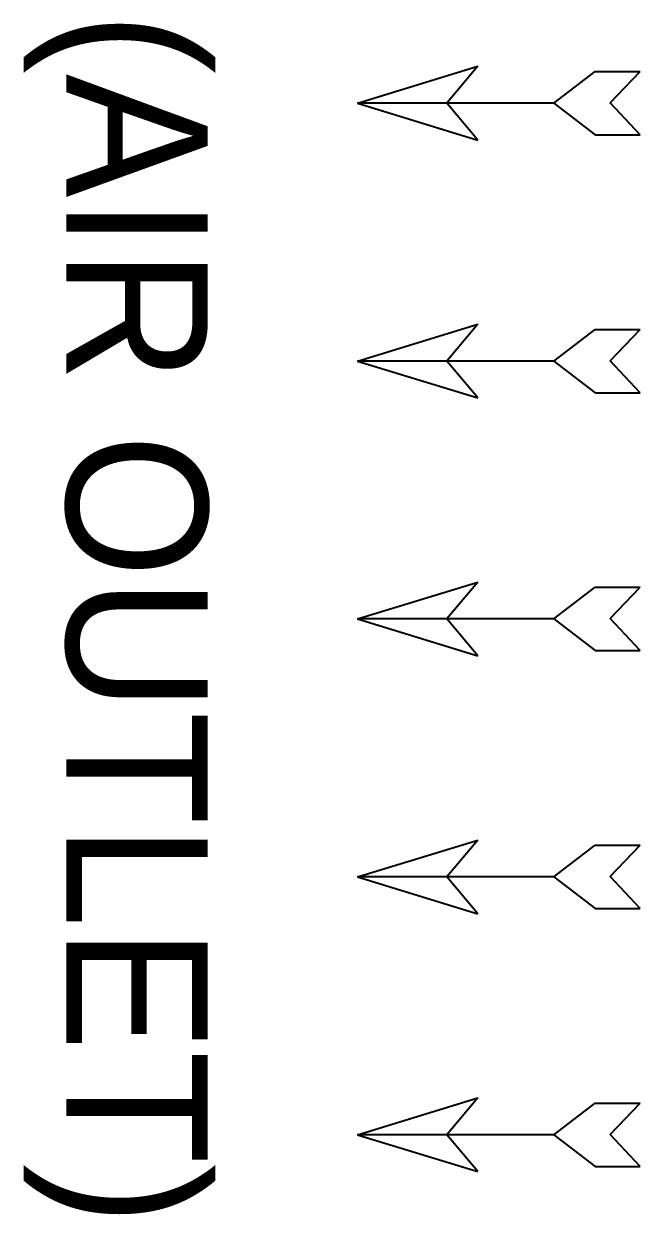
# Model space of a CAD drawing. Header units: millimetres. Extents: x 11380 to 40787, y 6310 to 27105.
# Drawn here: x 21086 to 21923, y 13657 to 15273 of the extents above; entities that cross this region are included whole.
import ezdxf
from ezdxf.enums import TextEntityAlignment as Align

# ---------------------------------------------------------------- set-up
doc = ezdxf.new("R2010")
doc.units = ezdxf.units.MM
doc.layers.add('냉각탑_dim', color=1, linetype='Continuous')
doc.layers.add('냉각탑_text', color=3, linetype='Continuous')
doc.styles.add('돋움', font='Dotum.ttf')

# ---------------------------------------------------------------- blocks, each defined once
blk = doc.blocks.new('화살표 IN OUT')
at = {"layer": '냉각탑_dim'}
for p, q in [((-163.5, 50), (-121.5, 0)), ((0, 0), (-163.5, 50)), ((-322.7, 43), (-383.9, 43)), ((-343.1, 0.5), (-383.9, 43)), ((-266.4, 0), (-322.7, 43)), ((-383.9, -43), (-343.1, 0.5)), ((-266.4, 0), (-322.7, -43)), ((-266.4, 0), (0, 0)), ((-163.5, -50), (-121.5, 0)), ((0, 0), (-163.5, -50)), ((-322.7, -43), (-383.9, -43))]:
    blk.add_line(p, q, dxfattribs=at)

msp = doc.modelspace()

# ---------------------------------------------------------------- block references
at = {"layer": '냉각탑_dim', "xscale": -1}
for p in [(21539.5, 15165.1), (21539.5, 14815.1), (21539.5, 14465.1), (21539.5, 14115.1), (21539.5, 13765.1)]:
    msp.add_blockref('화살표 IN OUT', p, dxfattribs=at)

# ---------------------------------------------------------------- texts
at = {"layer": '냉각탑_text', "style": '돋움'}
msp.add_text('(AIR OUTLET)', height=192, rotation=270, dxfattribs=at).set_placement((21240, 14465.1), align=Align.MIDDLE_CENTER)

doc.saveas('drawing.dxf')
